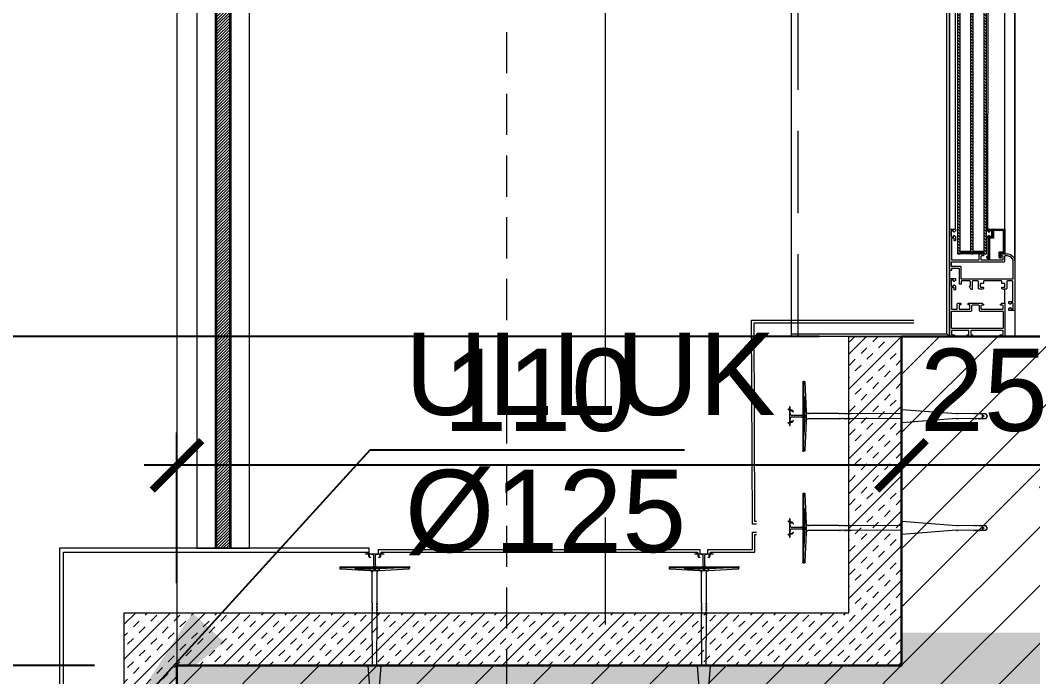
# Model space of a CAD drawing. Header units: feet. Extents: x 92587 to 97987, y -55119 to -48334.
# Drawn here: x 93355.3 to 93509, y -50964.1 to -50864.3 of the extents above; entities that cross this region are included whole.
import ezdxf

# ---------------------------------------------------------------- set-up
doc = ezdxf.new("R2010")
doc.units = ezdxf.units.FT
doc.header["$LTSCALE"] = 50
doc.header["$MEASUREMENT"] = 0
for name, pattern in [('AUSGEZOGEN', [0]), ('AXES', [2, 1.25, -0.25, 0.25, -0.25]), ('CACHE', [0.375, 0.25, -0.125]), ('CORNER', [20, 0, -20])]:
    doc.linetypes.add(name, pattern=pattern)
doc.layers.get('0').update_dxf_attribs({"color": 8})
for name, color, linetype in [('AXES', 10, 'AXES'), ('BORD', 5, 'Continuous'), ('COTE 50ème', 1, 'Continuous'), ('TALUS', 2, 'Continuous'), ('TEXTE', 7, 'Continuous')]:
    doc.layers.add(name, color=color, linetype=linetype)
for name, color, linetype, lineweight in [('BETON CACHE', 4, 'CACHE', 5), ('CONSOLE ISOL.', 214, 'Continuous', 15), ('ISOLATION', 252, 'Continuous', 0), ('MACONNERIE COUPE', 7, 'Continuous', 30), ('MACONNERIE HACHURE', 253, 'Continuous', 13), ('WD_Corner', 154, 'Continuous', 5), ('WD_Dowel', 154, 'Continuous', 5), ('WD_Text_Legende', 154, 'AUSGEZOGEN', 5), ('WINDOWS', 21, 'Continuous', 5)]:
    doc.layers.add(name, color=color, linetype=linetype, lineweight=lineweight)
doc.layers.add('HYPALON', color=7, linetype='Continuous', true_color=0xffaa00)
doc.layers.add('WD_Assist1', color=6, linetype='CORNER', lineweight=0, plot=False)
doc.styles.add('RS_TEXT_1.50', font='arial.ttf', dxfattribs={"height": 12.5})
doc.styles.add('RS_TXT_50', font='arial.ttf', dxfattribs={"height": 12.5})
doc.dimstyles.new('ISO-25', dxfattribs={"dimtxt": 2.5, "dimasz": 2.5, "dimexe": 1.25, "dimexo": 0.625, "dimtad": 1, "dimtxsty": 'Standard', "dimcen": 2.5, "dimadec": 0, "dimazin": 0, "dimtfac": 1, "dimtmove": 0, "dimatfit": 3, "dimfxl": 1, "dimarcsym": 0})
doc.dimstyles.new('RS_50CM_LINEAIRE', dxfattribs={"dimscale": 5, "dimtxt": 12.5, "dimasz": 1.5, "dimexe": 1, "dimexo": 2.5, "dimgap": 1, "dimtad": 1, "dimdec": 1, "dimrnd": 0.5, "dimdsep": 46, "dimtxsty": 'RS_TXT_50', "dimblk1": 'ARCHTICK', "dimblk2": 'ARCHTICK', "dimsah": 1, "dimcen": 2.5, "dimdle": 1, "dimclrt": 4, "dimadec": 0, "dimazin": 2, "dimtfac": 1, "dimtdec": 1, "dimtix": 1, "dimtmove": 2, "dimatfit": 3, "dimfxl": 1, "dimtolj": 1, "dimtzin": 0, "dimarcsym": 0})

# ---------------------------------------------------------------- blocks, each defined once
blk = doc.blocks.new('A$C1cd8c289')
at = {"layer": 'AXES', "lineweight": 5, "ltscale": 1.3}
blk.add_line((-1265, 1580), (-1265, -1500), dxfattribs=at)
blk = doc.blocks.new('DRITARE POS 3')
at = {"layer": 'WINDOWS'}
h = blk.add_hatch(dxfattribs=at)
h.set_pattern_fill('ANSI31', color=140, scale=2.5, angle=450)
h.set_pattern_definition([(135, (-46708.9128, -43842.58123), (-0.2209708691, -0.2209708691), [])])
h.paths.add_polyline_path([(-8.71, -90.15), (-8.71, -147.54), (-8.31, -147.54), (-8.31, -90.15)])
h.paths.add_polyline_path([(-6.71, -90.15), (-6.71, -147.54), (-6.31, -147.54), (-6.31, -90.15)])
h.paths.add_polyline_path([(-4.71, -90.15), (-4.71, -147.53), (-4.31, -147.53), (-4.31, -90.15)])
at = {"layer": 'WINDOWS', "transparency": 33554559}
h = blk.add_hatch(dxfattribs=at)
h.set_pattern_fill('ANSI31', color=140, angle=450)
h.set_pattern_definition([(135, (-46708.90849, -43859.58123), (-0.08838834765, -0.08838834765), [])])
h.paths.add_polyline_path([(-6.71, -147.54), (-8.31, -147.54), (-8.31, -147.14), (-6.71, -147.14)])
h.paths.add_polyline_path([(-4.71, -147.54), (-6.31, -147.54), (-6.31, -147.14), (-4.71, -147.14)])
h.paths.add_polyline_path([(-6.71, -90.55), (-8.31, -90.55), (-8.31, -90.15), (-6.71, -90.15)])
h.paths.add_polyline_path([(-4.71, -90.55), (-6.31, -90.55), (-6.31, -90.15), (-4.71, -90.15)])
h = blk.add_hatch(dxfattribs=at)
h.set_pattern_fill('ANSI31', color=256, angle=450)
h.set_pattern_definition([(135, (-46708.71279, -43842.58135), (-0.08838834765, -0.08838834765), [])])
h.paths.add_polyline_path([(-1.72, -147.16, -0.414214), (-1.81, -147.25), (-2.28, -147.25, 0.414214), (-2.37, -147.34), (-2.37, -148.08, 1.835735), (-2.15, -147.94), (-2.15, -147.47), (-1.74, -147.47), (-1.5, -147.53), (-1.5, -143.85, 0.414214), (-1.55, -143.8), (-4.06, -143.8, 0.414214), (-4.12, -143.85), (-4.12, -144.06, 0.250765), (-4.09, -144.1), (-3.92, -144.24, 0.599022), (-3.84, -144.19), (-3.84, -144.06), (-3.46, -144.06), (-3.46, -144.92), (-3.84, -144.92), (-3.84, -144.79, 0.649779), (-3.93, -144.74), (-4.1, -144.88, 0.212283), (-4.12, -144.92), (-4.12, -145.12, 0.414214), (-4.06, -145.18), (-4.02, -145.18), (-4.02, -147.92), (-4.15, -147.92, 0.603122), (-4.23, -148.07), (-3.99, -148.42, 0.737396), (-3.82, -148.37), (-3.82, -145.18), (-3.31, -145.18, 0.414214), (-3.22, -145.08), (-3.22, -144.02), (-1.81, -144.02, -0.414214), (-1.72, -144.11)])
at = {"layer": 'WINDOWS', "color": 165, "linetype": 'CACHE'}
blk.add_line((-32.9, -160.11), (-32.9, 0), dxfattribs=at)
at = {"layer": 'WINDOWS'}
for p, q in [((-0.01, -148.63), (0, -88.98)), ((-9.89, -143.83), (-9.89, -93.83)), ((-9, -143.85), (-9, -93.83)), ((-4.11, -93.84), (-4.12, -143.85)), ((-1.5, -143.85), (-1.49, -93.84)), ((-9.9, -151.38), (-9.9, -150)), ((-1.5, -155.12), (-1.5, -152.86))]:
    blk.add_line(p, q, dxfattribs=at)
at = {"layer": 'WINDOWS', "color": 165}
for points in [[(-9.9, 0), (-9.9, -160.11), (-33.9, -160.11), (-33.9, 0)], [(-10.3, -159.71), (-10.3, -0.4), (-9.9, 0), (-9.9, -160.11)], [(0, 0), (0, -160.11), (10, -160.11), (10, 0)], [(-9.9, -160.11), (-33.9, -160.11), (-33.9, -159.71), (-10.3, -159.71)]]:
    blk.add_lwpolyline(points, close=True, dxfattribs=at)
at = {"layer": 'WINDOWS'}
for points in [[(-9.9, -160.11), (-9.9, 0), (0, 0), (0, -160.11)], [(-1.78, -158.84), (-1.83, -158.9), (-9.56, -158.9), (-9.62, -158.84), (-9.62, -156.3), (-9.56, -156.25), (-6.63, -156.25), (-6.54, -156.15), (-6.54, -155.41), (-6.44, -155.31), (-5.51, -155.31), (-5.42, -155.41), (-5.42, -156.15), (-5.32, -156.25), (-1.83, -156.25), (-1.78, -156.3)]]:
    blk.add_lwpolyline(points, close=True, dxfattribs=at)
at = {"layer": 'WINDOWS', "color": 140}
for points in [[(-8.71, -90.15), (-8.71, -147.54), (-8.31, -147.54), (-8.31, -90.15)], [(-6.71, -90.15), (-6.71, -147.54), (-6.31, -147.54), (-6.31, -90.15)], [(-4.71, -90.15), (-4.71, -147.53), (-4.31, -147.53), (-4.31, -90.15)], [(-6.71, -147.54), (-8.31, -147.54), (-8.31, -147.14), (-6.71, -147.14)], [(-4.71, -147.54), (-6.31, -147.54), (-6.31, -147.14), (-4.71, -147.14)]]:
    blk.add_lwpolyline(points, close=True, dxfattribs=at)
at = {"layer": 'WINDOWS'}
for points in [[(0, -156.1, -0.414214), (-0.06, -156.15), (-0.84, -156.15, -0.414214), (-0.9, -156.1), (-0.9, -155.89, -0.250765), (-0.88, -155.85), (-0.71, -155.72, -0.599022), (-0.62, -155.76), (-0.62, -155.86, 0.414214), (-0.56, -155.91), (-0.3, -155.91, 0.414214), (-0.25, -155.86), (-0.25, -155.07, 0.414214), (-0.3, -155.02), (-0.56, -155.02, 0.414214), (-0.62, -155.07), (-0.62, -155.16, -0.599022), (-0.71, -155.21), (-0.88, -155.08, -0.250765), (-0.9, -155.03), (-0.9, -154.83, -0.414214), (-0.84, -154.77), (-0.34, -154.77, 0.414214), (-0.28, -154.72), (-0.28, -151.77, 0.414214), (-0.38, -151.67), (-1.12, -151.67, 0.414214), (-1.22, -151.77), (-1.22, -152.79, -0.414214), (-1.31, -152.89), (-1.87, -152.89, -0.414214), (-1.96, -152.79), (-1.96, -152.66, -0.414214), (-1.91, -152.61), (-1.55, -152.61, 0.414214), (-1.5, -152.55), (-1.5, -152.1, 0.414214), (-1.55, -152.05), (-1.91, -152.05, -0.414214), (-1.96, -151.99), (-1.96, -151.73, 0.414214), (-2.02, -151.67), (-4.71, -151.67, 0.414214), (-4.76, -151.73), (-4.76, -151.99, -0.414214), (-4.82, -152.05), (-5.17, -152.05, 0.414214), (-5.23, -152.1), (-5.23, -152.55, 0.414214), (-5.17, -152.61), (-4.82, -152.61, -0.414214), (-4.76, -152.66), (-4.76, -152.79, -0.414214), (-4.86, -152.89), (-5.42, -152.89, -0.414214), (-5.51, -152.79), (-5.51, -151.77, 0.414214), (-5.6, -151.67), (-6.39, -151.67, 0.414214), (-6.48, -151.77), (-6.48, -152.89, -0.809546), (-6.66, -152.93), (-6.85, -152.5, -0.543142), (-6.8, -152.42, 0.414214), (-6.74, -152.36), (-6.74, -151.77, 0.414214), (-6.84, -151.67), (-8.07, -151.67, 0.414214), (-8.12, -151.73), (-8.12, -152.08, -0.414214), (-8.18, -152.14), (-8.35, -152.14, -0.414214), (-8.4, -152.08), (-8.4, -149.86, 0.414214), (-8.5, -149.77), (-9.56, -149.77, 0.414214), (-9.62, -149.83), (-9.62, -150.03, -0.414214), (-9.67, -150.09), (-9.84, -150.09, -0.414214), (-9.9, -150.03), (-9.9, -143.85, -0.414214), (-9.84, -143.8), (-9.06, -143.8, -0.414214), (-9, -143.85), (-9, -144.06, -0.250765), (-9.03, -144.1), (-9.19, -144.24, -0.599022), (-9.28, -144.19), (-9.28, -144.1, 0.414214), (-9.34, -144.04), (-9.6, -144.04, 0.414214), (-9.65, -144.1), (-9.65, -144.88, 0.414214), (-9.6, -144.94), (-9.34, -144.94, 0.414214), (-9.28, -144.88), (-9.28, -144.79, -0.599022), (-9.19, -144.74), (-9.03, -144.87, -0.250765), (-9, -144.92), (-9, -145.5, -0.414214), (-9.06, -145.55), (-9.15, -145.55, -0.414214), (-9.21, -145.5), (-9.21, -145.23, 0.414214), (-9.26, -145.18), (-9.56, -145.18, 0.414214), (-9.62, -145.23), (-9.62, -148.41, 0.414214), (-9.56, -148.46), (-5.47, -148.46, 0.414214), (-5.42, -148.41), (-5.42, -147.59, -0.414214), (-5.36, -147.53), (-4.97, -147.53, -0.198912), (-4.93, -147.55), (-4.78, -147.7, -0.198912), (-4.76, -147.74), (-4.76, -147.81, -0.414214), (-4.82, -147.87), (-5.04, -147.87, 0.414214), (-5.14, -147.96), (-5.14, -148.37, 0.414214), (-5.04, -148.46), (-1.87, -148.46, 0.414214), (-1.78, -148.37), (-1.78, -147.96, 0.414214), (-1.87, -147.87), (-2.09, -147.87, -0.414214), (-2.15, -147.81), (-2.15, -147.74, -0.198912), (-2.13, -147.7), (-1.98, -147.55, -0.198912), (-1.94, -147.53), (-1.22, -147.53, -0.414214), (0, -148.74)], [(-1.74, -147.47), (-2.09, -147.47, 0.414214), (-2.15, -147.53), (-2.15, -147.9, 0.247394), (-2.13, -147.95, -1.657435), (-2.37, -148.08), (-2.37, -147.34, -0.414214), (-2.28, -147.25), (-1.81, -147.25, 0.414214), (-1.72, -147.16), (-1.72, -144.11, 0.414214), (-1.81, -144.02), (-3.16, -144.02, 0.414214), (-3.22, -144.08), (-3.22, -145.08, -0.414214), (-3.31, -145.18), (-3.76, -145.18, 0.414214), (-3.82, -145.23), (-3.82, -148.37, -0.737396), (-3.99, -148.42), (-4.23, -148.07, -0.603122), (-4.15, -147.92), (-4.08, -147.92, 0.414214), (-4.02, -147.87), (-4.02, -145.18), (-4.06, -145.18, -0.414214), (-4.12, -145.12), (-4.12, -144.92, -0.250765), (-4.09, -144.87), (-3.92, -144.74, -0.599022), (-3.84, -144.79), (-3.84, -144.86, 0.414214), (-3.78, -144.92), (-3.52, -144.92, 0.414214), (-3.46, -144.86), (-3.46, -144.11, 0.414214), (-3.52, -144.06), (-3.78, -144.06, 0.414214), (-3.84, -144.11), (-3.84, -144.19, -0.599022), (-3.92, -144.24), (-4.09, -144.1, -0.250765), (-4.12, -144.06), (-4.12, -143.85, -0.414214), (-4.06, -143.8), (-1.55, -143.8, -0.414214), (-1.5, -143.85), (-1.5, -147.47), (-1.5, -147.53), (-1.74, -147.53)], [(-1.5, -147.9, -0.414214), (-1.4, -147.81), (-1.18, -147.81), (-1.18, -147.81, -0.414214), (-0.28, -148.74), (-0.28, -151.34, -0.414214), (-0.34, -151.39), (-8.07, -151.39, -0.414214), (-8.12, -151.34), (-8.12, -149.58, 0.414214), (-8.22, -149.49), (-9.52, -149.49, -0.414214), (-9.62, -149.4), (-9.62, -148.84, -0.414214), (-9.52, -148.74), (-1.59, -148.74, 0.414214), (-1.5, -148.65)], [(-7.08, -155.11), (-7.02, -155.05, -0.198912), (-6.98, -155.03), (-4.97, -155.03, -0.198912), (-4.93, -155.05), (-4.78, -155.2, -0.198912), (-4.76, -155.24), (-4.76, -155.31, -0.414214), (-4.82, -155.37), (-5.01, -155.37, 0.340481), (-5.14, -155.46), (-5.14, -155.87, 0.414214), (-5.04, -155.97), (-1.87, -155.97, 0.414214), (-1.78, -155.87), (-1.78, -155.46, 0.414214), (-1.87, -155.37), (-2.09, -155.37, -0.414214), (-2.15, -155.31), (-2.15, -155.24, -0.198912), (-2.13, -155.2), (-1.98, -155.05, -0.198912), (-1.94, -155.03), (-1.55, -155.03, -0.414214), (-1.5, -155.09), (-1.5, -160.06, -0.414214), (-1.55, -160.11), (-2.13, -160.11, -0.322823), (-2.19, -160.07), (-2.24, -159.91, -0.511918), (-2.19, -159.83), (-1.87, -159.83, 0.414214), (-1.78, -159.74), (-1.78, -159.27, 0.414214), (-1.87, -159.18), (-6.57, -159.18, 0.414214), (-6.67, -159.27), (-6.67, -159.74, 0.414214), (-6.57, -159.83), (-6.44, -159.83, -0.511918), (-6.39, -159.91), (-6.45, -160.07, -0.322823), (-6.5, -160.11), (-7.12, -160.11, -0.322823), (-7.17, -160.07), (-7.23, -159.91, -0.511918), (-7.17, -159.83), (-7.04, -159.83, 0.414214), (-6.95, -159.74), (-6.95, -159.27, 0.414214), (-7.04, -159.18), (-9.52, -159.18, 0.414214), (-9.62, -159.27), (-9.62, -159.74, 0.414214), (-9.52, -159.83), (-9.21, -159.83, -0.511918), (-9.15, -159.91), (-9.21, -160.07, -0.322823), (-9.26, -160.11), (-9.84, -160.11, -0.414214), (-9.9, -160.06), (-9.9, -151.36, -0.414214), (-9.84, -151.3), (-9.06, -151.3, -0.414214), (-9, -151.36), (-9, -151.6, -0.250765), (-9.03, -151.65), (-9.19, -151.76, -0.599022), (-9.28, -151.71), (-9.28, -151.6, 0.414214), (-9.34, -151.54), (-9.6, -151.54, 0.414214), (-9.65, -151.6), (-9.65, -152.38, 0.414214), (-9.6, -152.44), (-9.34, -152.44, 0.414214), (-9.28, -152.38), (-9.28, -152.31, -0.599022), (-9.19, -152.26), (-9.03, -152.37, -0.250765), (-9, -152.42), (-9, -152.95, -1), (-9.21, -152.95), (-9.21, -152.74, 0.414214), (-9.26, -152.68), (-9.56, -152.68, 0.414214), (-9.62, -152.74), (-9.62, -155.91, 0.414214), (-9.56, -155.97), (-8.83, -155.97, 0.414214), (-8.74, -155.87), (-8.74, -155.22, -0.414214), (-8.55, -155.03), (-8.3, -155.03, -0.198912), (-8.26, -155.05), (-8.2, -155.11, -0.198912), (-8.18, -155.15), (-8.18, -155.26, -0.414214), (-8.24, -155.31), (-8.4, -155.31, 0.414214), (-8.46, -155.37), (-8.46, -155.87, 0.414214), (-8.37, -155.97), (-6.91, -155.97, 0.414214), (-6.82, -155.87), (-6.82, -155.37, 0.414214), (-6.87, -155.31), (-7.04, -155.31, -0.414214), (-7.1, -155.26), (-7.1, -155.15, -0.198912)]]:
    blk.add_lwpolyline(points, format="xyb", close=True, dxfattribs=at)
blk = doc.blocks.new('ankeri')
at = {"layer": 'WD_Assist1'}
for p, q in [((-2.32, 5.2), (-2.54, 0.59)), ((-2.22, 5.3), (-2.32, 5.2)), ((-2, 5.3), (-2.22, 5.3)), ((-2, -5.3), (-2, 5.3)), ((-29.75, 0.39), (-30, 0)), ((-30, 0), (-29.75, -0.39)), ((-2.76, 0.39), (-29.75, 0.39)), ((-2.54, 0.59), (-2.76, 0.39)), ((-29.75, -0.39), (-2.76, -0.39)), ((-2.76, -0.39), (-2.54, -0.59)), ((-2.54, -0.59), (-2.32, -5.2)), ((-2.32, -5.2), (-2.22, -5.3)), ((-2.22, -5.3), (-2, -5.3))]:
    blk.add_line(p, q, dxfattribs=at)
at = {"layer": 'WD_Corner', "lineweight": 5}
blk.add_lwpolyline([(-2, 0.1), (-1.85, 0.1, -1), (-1.75, 0.1), (-0.25, 0.1, 0.185242), (-0.1, 0.55), (-0.1, 0.72), (-0.15, 0.73), (-0.15, 0.74), (-0.1, 0.75), (-0.1, 0.85), (-0.3, 0.85), (-0.3, 0.8), (-0.32, 0.8), (-0.33, 0.85), (-0.38, 0.85), (-0.5, 0.73), (-0.47, 0.68), (-0.48, 0.68), (-0.53, 0.7), (-0.54, 0.69), (-0.51, 0.65), (-0.54, 0.62), (-0.61, 0.69), (-0.4, 0.9), (-0.1, 0.9), (-0.1, 1.4), (0, 1.4), (0.05, 1.2), (0, 1.2), (0.05, 1.1), (0, 1.1), (0.25, 1), (0, 1), (0, -1), (0.25, -1), (0, -1.1), (0.05, -1.1), (0, -1.2), (0.05, -1.2), (0, -1.4), (-0.1, -1.4), (-0.1, -0.9), (-0.4, -0.9), (-0.61, -0.69), (-0.54, -0.62), (-0.51, -0.65), (-0.54, -0.69), (-0.53, -0.7), (-0.48, -0.68), (-0.47, -0.68), (-0.5, -0.73), (-0.38, -0.85), (-0.33, -0.85), (-0.32, -0.8), (-0.3, -0.8), (-0.3, -0.85), (-0.1, -0.85), (-0.1, -0.75), (-0.15, -0.74), (-0.15, -0.73), (-0.1, -0.72), (-0.1, -0.55, 0.185242), (-0.25, -0.1), (-1.75, -0.1, -1), (-1.85, -0.1), (-2, -0.1)], format="xyb", close=True, dxfattribs=at)
at = {"layer": 'WD_Dowel'}
for p, q in [((-2.32, 5.2), (-2.54, 0.74)), ((-2, 5.3), (-2.22, 5.3)), ((-2.11, 5.3), (-2.11, -5.3)), ((-2, 5.3), (-2, -5.3)), ((-2.11, 2.94), (-2.32, 2.94)), ((-2.32, 2.94), (-2.32, 0.74)), ((-29.75, 0.39), (-30, 0)), ((-30, 0), (-29.75, -0.39)), ((-28.88, 0.39), (-29.75, 0.39)), ((-29.47, 0.05), (-29.25, 0.09)), ((-29.47, 0.05), (-29.47, -0.05)), ((-29.25, 0.29), (-29.04, 0.37)), ((-29.25, 0.29), (-29.25, -0.29)), ((-28.88, 0.39), (-29.04, 0.34)), ((-29.04, 0.34), (-29.04, 0.37)), ((-28.82, 0.39), (-28.88, 0.39)), ((-28.82, 0.39), (-28.82, 0.34)), ((-28.82, 0.34), (-28.66, 0.39)), ((-28.61, 0.39), (-28.66, 0.39)), ((-28.61, 0.39), (-28.66, 0.39)), ((-28.61, 0.39), (-28.61, 0.34)), ((-28.61, 0.34), (-28.44, 0.39)), ((-28.39, 0.39), (-28.44, 0.39)), ((-28.39, 0.39), (-28.39, 0.34)), ((-28.39, 0.34), (-28.23, 0.39)), ((-28.17, 0.39), (-28.23, 0.39)), ((-28.17, 0.39), (-28.17, 0.34)), ((-28.17, 0.34), (-28.01, 0.39)), ((-27.96, 0.39), (-28.01, 0.39)), ((-27.96, 0.39), (-27.96, 0.34)), ((-27.96, 0.34), (-25.61, 0.39)), ((-25.56, 0.39), (-25.61, 0.39)), ((-25.56, 0.39), (-25.56, 0.34)), ((-25.56, 0.34), (-25.4, 0.39)), ((-25.34, 0.39), (-25.4, 0.39)), ((-25.34, 0.34), (-17.05, 0.99)), ((-25.34, 0.39), (-25.34, 0.34)), ((-17, 0.99), (-17.05, 0.99)), ((-17, 0.99), (-17, 0.34)), ((-17, 0.34), (-9.36, 0.39)), ((-9.3, 0.39), (-9.36, 0.39)), ((-9.3, 0.39), (-9.3, 0.34)), ((-9.3, 0.34), (-9.14, 0.39)), ((-9.09, 0.39), (-9.14, 0.39)), ((-9.09, 0.39), (-9.09, 0.34)), ((-9.09, 0.34), (-8.93, 0.39)), ((-8.87, 0.39), (-8.93, 0.39)), ((-8.87, 0.39), (-8.87, 0.34)), ((-8.87, 0.34), (-8.71, 0.39)), ((-8.66, 0.39), (-8.71, 0.39)), ((-8.66, 0.39), (-8.66, 0.34)), ((-8.66, 0.34), (-8.5, 0.39)), ((-8.44, 0.39), (-8.5, 0.39)), ((-8.44, 0.39), (-8.44, 0.34)), ((-8.44, 0.34), (-8.28, 0.39)), ((-8.23, 0.39), (-8.28, 0.39)), ((-8.23, 0.39), (-8.23, 0.34)), ((-8.23, 0.34), (-8.06, 0.39)), ((-8.01, 0.39), (-8.06, 0.39)), ((-8.01, 0.39), (-8.01, 0.34)), ((-8.01, 0.34), (-7.85, 0.39)), ((-7.79, 0.39), (-7.85, 0.39)), ((-7.79, 0.39), (-7.79, 0.34)), ((-7.79, 0.34), (-7.63, 0.39)), ((-7.58, 0.39), (-7.63, 0.39)), ((-7.58, 0.39), (-7.58, 0.34)), ((-7.58, 0.34), (-7.42, 0.39)), ((-7.42, 0.39), (-2.76, 0.39)), ((-2.54, 0.74), (-2.54, -0.74)), ((-2.54, 0.74), (-2.11, 0.74)), ((-2.11, 0.1), (-2.54, 0.1)), ((-2.32, 0.1), (-2.32, 0.74)), ((-29.75, -0.39), (-28.88, -0.39)), ((-29.25, -0.1), (-29.47, -0.05)), ((-29.25, -0.29), (-29.04, -0.37)), ((-29.04, -0.37), (-29.04, -0.34)), ((-29.04, -0.34), (-28.88, -0.39)), ((-28.82, -0.39), (-28.88, -0.39)), ((-28.82, -0.39), (-28.82, -0.34)), ((-28.82, -0.34), (-28.66, -0.39)), ((-28.61, -0.39), (-28.66, -0.39)), ((-28.61, -0.39), (-28.61, -0.34)), ((-28.61, -0.34), (-28.44, -0.39)), ((-28.39, -0.39), (-28.44, -0.39)), ((-28.39, -0.39), (-28.39, -0.34)), ((-28.39, -0.34), (-28.23, -0.39)), ((-28.17, -0.39), (-28.23, -0.39)), ((-28.17, -0.39), (-28.17, -0.34)), ((-28.17, -0.34), (-28.01, -0.39)), ((-27.96, -0.39), (-28.01, -0.39)), ((-27.96, -0.39), (-27.96, -0.34)), ((-27.96, -0.34), (-25.61, -0.39)), ((-25.56, -0.39), (-25.61, -0.39)), ((-25.56, -0.39), (-25.56, -0.34)), ((-25.56, -0.34), (-25.4, -0.39)), ((-25.34, -0.39), (-25.4, -0.39)), ((-25.34, -0.39), (-25.34, -0.34)), ((-25.34, -0.34), (-17.05, -0.99)), ((-17, -0.99), (-17.05, -0.99)), ((-17, -0.99), (-17, -0.34)), ((-17, -0.34), (-9.36, -0.39)), ((-9.3, -0.39), (-9.36, -0.39)), ((-9.3, -0.39), (-9.3, -0.34)), ((-9.3, -0.34), (-9.14, -0.39)), ((-9.09, -0.39), (-9.14, -0.39)), ((-9.09, -0.39), (-9.09, -0.34)), ((-9.09, -0.34), (-8.93, -0.39)), ((-8.87, -0.39), (-8.93, -0.39)), ((-8.87, -0.39), (-8.87, -0.34)), ((-8.87, -0.34), (-8.71, -0.39)), ((-8.66, -0.39), (-8.71, -0.39)), ((-8.66, -0.39), (-8.66, -0.34)), ((-8.66, -0.34), (-8.5, -0.39)), ((-8.44, -0.39), (-8.5, -0.39)), ((-8.44, -0.39), (-8.44, -0.34)), ((-8.44, -0.34), (-8.28, -0.39)), ((-8.23, -0.39), (-8.28, -0.39)), ((-8.23, -0.39), (-8.23, -0.34)), ((-8.23, -0.34), (-8.06, -0.39)), ((-8.01, -0.39), (-8.06, -0.39)), ((-8.01, -0.39), (-8.01, -0.34)), ((-8.01, -0.34), (-7.85, -0.39)), ((-7.79, -0.39), (-7.85, -0.39)), ((-7.79, -0.39), (-7.79, -0.34)), ((-7.79, -0.34), (-7.63, -0.39)), ((-7.58, -0.39), (-7.63, -0.39)), ((-7.58, -0.39), (-7.58, -0.34)), ((-7.58, -0.34), (-7.42, -0.39)), ((-7.42, -0.39), (-2.76, -0.39)), ((-2.11, -0.1), (-2.54, -0.1)), ((-2.54, -0.74), (-2.11, -0.74)), ((-2.54, -0.74), (-2.32, -5.2)), ((-2.32, -0.74), (-2.32, -0.1)), ((-2.22, -2.94), (-2.32, -0.74)), ((-2.11, -2.94), (-2.22, -2.94)), ((-2, -5.3), (-2.22, -5.3))]:
    blk.add_line(p, q, dxfattribs=at)
for centre, major_axis, start_param, end_param in [((-2.22, 5.2), (0.108, 0), 1.570796, 3.141593), ((-2.76, 0.59), (0.216, 0), -1.570795, 0), ((-2.76, -0.59), (-0.216, 0), 3.141593, 4.712389), ((-2.22, -5.2), (0.108, 0), 3.141593, 4.712389)]:
    blk.add_ellipse(centre, major_axis=major_axis, ratio=0.909091, start_param=start_param, end_param=end_param, dxfattribs=at)
blk = doc.blocks.new('_ArchTick')
at = {"color": 0, "linetype": 'ByBlock', "const_width": 0.15}
blk.add_lwpolyline([(-0.5, -0.5), (0.5, 0.5)], dxfattribs=at)
blk = doc.blocks.new('*D730')
at = {"layer": 'COTE 50ème', "color": 0, "lineweight": -2, "ltscale": 0.5, "transparency": 16777216}
for p, q in [((93209.11, -50747.25), (93209.11, -50917.36)), ((93476.61, -50752.25), (93204.11, -50752.25)), ((93476.61, -50912.36), (93204.11, -50912.36))]:
    blk.add_line(p, q, dxfattribs=at)
at = {"layer": 'Defpoints', "color": 0, "ltscale": 0.5, "transparency": 16777216}
for p in [(93489.11, -50752.25), (93209.11, -50912.36), (93489.11, -50912.36)]:
    blk.add_point(p, dxfattribs=at)
at = {"layer": 'COTE 50ème', "color": 0, "lineweight": -2, "ltscale": 0.5, "transparency": 16777216, "xscale": 7.5, "yscale": 7.5, "zscale": 7.5}
for p, rotation in [((93209.11, -50752.25), 90), ((93209.11, -50912.36), 270)]:
    blk.add_blockref('_ArchTick', p, dxfattribs=dict(at, rotation=rotation))
at = {"layer": 'COTE 50ème', "color": 4, "lineweight": 5, "ltscale": 0.5, "transparency": 16777216, "char_height": 12.5, "attachment_point": 5, "rotation": 90, "style": 'RS_TXT_50'}
for s, insert in [('\\A1;160', (93197.73, -50832.31)), ('\\A1;240', (93220.49, -50832.31))]:
    blk.add_mtext(s, dxfattribs=dict(at, insert=insert))
blk = doc.blocks.new('*D731')
at = {"layer": 'COTE 50ème', "color": 0, "lineweight": -2, "ltscale": 0.5, "transparency": 16777216}
for p, q in [((93209.11, -50907.36), (93209.11, -50967.36)), ((93476.61, -50912.36), (93204.11, -50912.36)), ((93366.61, -50962.36), (93204.11, -50962.36))]:
    blk.add_line(p, q, dxfattribs=at)
at = {"layer": 'Defpoints', "color": 0, "ltscale": 0.5, "transparency": 16777216}
for p in [(93489.11, -50912.36), (93209.11, -50962.36), (93379.11, -50962.36)]:
    blk.add_point(p, dxfattribs=at)
at = {"layer": 'COTE 50ème', "color": 0, "lineweight": -2, "ltscale": 0.5, "transparency": 16777216, "xscale": 7.5, "yscale": 7.5, "zscale": 7.5}
for p, rotation in [((93209.11, -50912.36), 90), ((93209.11, -50962.36), 270)]:
    blk.add_blockref('_ArchTick', p, dxfattribs=dict(at, rotation=rotation))
at = {"layer": 'COTE 50ème', "color": 4, "lineweight": 5, "ltscale": 0.5, "transparency": 16777216, "insert": (93197.73, -50937.36), "char_height": 12.5, "attachment_point": 5, "rotation": 90, "style": 'RS_TXT_50'}
blk.add_mtext('\\A1;50', dxfattribs=at)
blk = doc.blocks.new('*D732')
at = {"layer": 'COTE 50ème', "color": 0, "lineweight": -2, "ltscale": 0.5, "transparency": 16777216}
for p, q in [((93209.11, -50962.36), (93209.11, -50954.86)), ((93366.61, -50962.36), (93204.11, -50962.36)), ((93209.11, -50962.36), (93209.11, -50982.36)), ((93366.61, -50982.36), (93204.11, -50982.36)), ((93209.11, -50982.36), (93209.11, -50989.86))]:
    blk.add_line(p, q, dxfattribs=at)
at = {"layer": 'Defpoints', "color": 0, "ltscale": 0.5, "transparency": 16777216}
for p in [(93379.11, -50962.36), (93209.11, -50982.36), (93379.11, -50982.36)]:
    blk.add_point(p, dxfattribs=at)
at = {"layer": 'COTE 50ème', "color": 0, "lineweight": -2, "ltscale": 0.5, "transparency": 16777216, "xscale": 7.5, "yscale": 7.5, "zscale": 7.5}
for p, rotation in [((93209.11, -50962.36), 270), ((93209.11, -50982.36), 90)]:
    blk.add_blockref('_ArchTick', p, dxfattribs=dict(at, rotation=rotation))
at = {"layer": 'COTE 50ème', "color": 4, "lineweight": 5, "ltscale": 0.5, "transparency": 16777216, "insert": (93197.73, -50972.36), "char_height": 12.5, "attachment_point": 5, "rotation": 90, "style": 'RS_TXT_50'}
blk.add_mtext('\\A1;20', dxfattribs=at)
blk = doc.blocks.new('*D746')
at = {"layer": 'COTE 50ème', "color": 0, "lineweight": -2, "ltscale": 0.5, "transparency": 16777216}
for p, q in [((93129.11, -49967.36), (93129.11, -51977.36)), ((93366.61, -49972.36), (93124.11, -49972.36)), ((93266.61, -51972.36), (93124.11, -51972.36))]:
    blk.add_line(p, q, dxfattribs=at)
at = {"layer": 'Defpoints', "color": 0, "ltscale": 0.5, "transparency": 16777216}
for p in [(93379.11, -49972.36), (93129.11, -51972.36), (93279.11, -51972.36)]:
    blk.add_point(p, dxfattribs=at)
at = {"layer": 'COTE 50ème', "color": 0, "lineweight": -2, "ltscale": 0.5, "transparency": 16777216, "xscale": 7.5, "yscale": 7.5, "zscale": 7.5}
for p, rotation in [((93129.11, -49972.36), 90), ((93129.11, -51972.36), 270)]:
    blk.add_blockref('_ArchTick', p, dxfattribs=dict(at, rotation=rotation))
at = {"layer": 'COTE 50ème', "color": 4, "lineweight": 5, "ltscale": 0.5, "transparency": 16777216, "insert": (93117.73, -50972.36), "char_height": 12.5, "attachment_point": 5, "rotation": 90, "style": 'RS_TXT_50'}
blk.add_mtext('\\A1;2000', dxfattribs=at)
blk = doc.blocks.new('*D748')
at = {"layer": 'COTE 50ème', "color": 0, "lineweight": -2, "ltscale": 0.5, "transparency": 16777216}
for p, q in [((93089.11, -52042.36), (93089.11, -49902.36)), ((93476.61, -49907.36), (93084.11, -49907.36)), ((93366.61, -52037.36), (93084.11, -52037.36))]:
    blk.add_line(p, q, dxfattribs=at)
at = {"layer": 'Defpoints', "color": 0, "ltscale": 0.5, "transparency": 16777216}
for p in [(93089.11, -49907.36), (93489.11, -49907.36), (93379.11, -52037.36)]:
    blk.add_point(p, dxfattribs=at)
at = {"layer": 'COTE 50ème', "color": 0, "lineweight": -2, "ltscale": 0.5, "transparency": 16777216, "xscale": 7.5, "yscale": 7.5, "zscale": 7.5}
for p, rotation in [((93089.11, -49907.36), 90), ((93089.11, -52037.36), 270)]:
    blk.add_blockref('_ArchTick', p, dxfattribs=dict(at, rotation=rotation))
at = {"layer": 'COTE 50ème', "color": 4, "lineweight": 5, "ltscale": 0.5, "transparency": 16777216, "insert": (93077.72, -50972.36), "char_height": 12.5, "attachment_point": 5, "rotation": 90, "style": 'RS_TXT_50'}
blk.add_mtext('\\A1;2130', dxfattribs=at)
blk = doc.blocks.new('*D669')
at = {"layer": 'COTE 50ème', "color": 0, "lineweight": -2, "ltscale": 0.5, "transparency": 16777216}
for p, q in [((93489.11, -50949.86), (93489.11, -50926.93)), ((93514.11, -50944.86), (93514.11, -50926.93)), ((93489.11, -50931.93), (93481.61, -50931.93)), ((93514.11, -50931.93), (93489.11, -50931.93)), ((93514.11, -50931.93), (93521.61, -50931.93))]:
    blk.add_line(p, q, dxfattribs=at)
at = {"layer": 'Defpoints', "color": 0, "ltscale": 0.5, "transparency": 16777216}
for p in [(93489.11, -50931.93), (93514.11, -50957.36), (93489.11, -50962.36)]:
    blk.add_point(p, dxfattribs=at)
at = {"layer": 'COTE 50ème', "color": 0, "lineweight": -2, "ltscale": 0.5, "transparency": 16777216, "xscale": 7.5, "yscale": 7.5, "zscale": 7.5}
blk.add_blockref('_ArchTick', (93489.11, -50931.93), dxfattribs=at)
at = {"layer": 'COTE 50ème', "color": 0, "lineweight": -2, "ltscale": 0.5, "transparency": 16777216, "xscale": 7.5, "yscale": 7.5, "zscale": 7.5, "rotation": 180}
blk.add_blockref('_ArchTick', (93514.11, -50931.93), dxfattribs=at)
at = {"layer": 'COTE 50ème', "color": 4, "lineweight": 5, "ltscale": 0.5, "transparency": 16777216, "insert": (93501.61, -50920.55), "char_height": 12.5, "attachment_point": 5, "style": 'RS_TXT_50'}
blk.add_mtext('\\A1;25', dxfattribs=at)
blk = doc.blocks.new('*D670')
at = {"layer": 'COTE 50ème', "color": 0, "lineweight": -2, "ltscale": 0.5, "transparency": 16777216}
for p, q in [((93379.11, -50949.86), (93379.11, -50926.93)), ((93489.11, -50949.86), (93489.11, -50926.93)), ((93494.11, -50931.93), (93374.11, -50931.93))]:
    blk.add_line(p, q, dxfattribs=at)
at = {"layer": 'Defpoints', "color": 0, "ltscale": 0.5, "transparency": 16777216}
for p in [(93379.11, -50931.93), (93379.11, -50962.36), (93489.11, -50962.36)]:
    blk.add_point(p, dxfattribs=at)
at = {"layer": 'COTE 50ème', "color": 0, "lineweight": -2, "ltscale": 0.5, "transparency": 16777216, "xscale": 7.5, "yscale": 7.5, "zscale": 7.5, "rotation": 180}
blk.add_blockref('_ArchTick', (93379.11, -50931.93), dxfattribs=at)
at = {"layer": 'COTE 50ème', "color": 0, "lineweight": -2, "ltscale": 0.5, "transparency": 16777216, "xscale": 7.5, "yscale": 7.5, "zscale": 7.5}
blk.add_blockref('_ArchTick', (93489.11, -50931.93), dxfattribs=at)
at = {"layer": 'COTE 50ème', "color": 4, "lineweight": 5, "ltscale": 0.5, "transparency": 16777216, "insert": (93434.11, -50920.55), "char_height": 12.5, "attachment_point": 5, "style": 'RS_TXT_50'}
blk.add_mtext('\\A1;110', dxfattribs=at)

msp = doc.modelspace()

# ---------------------------------------------------------------- hatches: boundary and pattern name
at = {"layer": 'ISOLATION', "transparency": 33554687}
h = msp.add_hatch(dxfattribs=at)
h.set_pattern_fill('INSUL', color=256, scale=10, angle=45)
h.set_pattern_definition([(45, (94479.1084, -53332.3623), (-2.6516504, 2.6516504), []), (45, (94478.2245, -53331.4784), (-2.6516504, 2.6516504), [1.25, -1.25]), (45, (94477.3406, -53330.5945), (-2.6516504, 2.6516504), [1.25, -1.25])])
h.paths.add_polyline_path([(93371.11, -50990.36), (93371.11, -50954.36), (93481.11, -50954.36), (93481.11, -50912.36), (93489.11, -50912.36), (93489.11, -50962.36), (93379.11, -50962.36), (93379.11, -50982.36), (93489.11, -50982.36), (93489.11, -51032.36), (93481.11, -51032.36), (93481.11, -50990.36)])
at = {"layer": 'MACONNERIE HACHURE'}
h = msp.add_hatch(dxfattribs=at)
h.set_pattern_fill('ANSI31', color=256, scale=50, style=0)
h.set_pattern_definition([(45, (0, 5835.283), (-4.41941738, 4.41941738), [])])
h.paths.add_polyline_path([(93729.11, -50527.36), (93729.11, -50358.36), (93801.11, -50358.36), (93801.11, -50337.36), (93779.11, -50337.36), (93779.11, -50332.36), (93959.11, -50332.36), (93959.11, -50344.36), (93909.11, -50344.36), (93909.11, -50517.36), (93887.11, -50517.36), (93887.11, -50505.36), (93897.11, -50505.36), (93897.11, -50344.36), (93806.11, -50344.36), (93806.11, -50363.36), (93749.11, -50363.36), (93749.11, -50505.36), (93805.11, -50505.36), (93805.11, -50517.36), (93741.11, -50517.36), (93741.11, -50527.36)])
h.paths.add_polyline_path([(94298.94, -51192.36), (94249.11, -51192.36), (94249.11, -51152.36), (94298.94, -51152.36)])
h.paths.add_polyline_path([(94459.11, -51192.36), (94419.11, -51192.36), (94419.11, -51152.36), (94459.11, -51152.36)])
h.paths.add_polyline_path([(94319.11, -51547.36), (94229.11, -51547.36), (94229.11, -51487.36), (94076.11, -51487.36), (94076.11, -51547.36), (94064.11, -51547.36), (94064.11, -51427.36), (94084.11, -51427.36), (94084.11, -51462.36), (94249.11, -51462.36), (94249.11, -51511.36), (94319.11, -51511.36), (94319.11, -51462.36), (94354.11, -51462.36), (94354.11, -51482.36), (94344.11, -51482.36), (94344.11, -51532.36), (94319.11, -51532.36), (94319.11, -51516.36), (94249.11, -51516.36), (94249.11, -51542.36), (94319.11, -51542.36)])
h.paths.add_polyline_path([(93749.11, -49932.36), (93849.11, -49932.36), (93849.11, -49907.36), (93749.11, -49907.36)])
h.paths.add_polyline_path([(93514.11, -51940.47), (93489.11, -51940.47), (93489.11, -51987.36), (93514.11, -51987.36)])
h.paths.add_polyline_path([(93514.11, -50042.36), (93489.11, -50042.36), (93489.11, -50022.36), (93514.11, -50022.36)])
h.paths.add_polyline_path([(94196.61, -51192.36), (94214.11, -51192.36), (94214.11, -51172.36), (94196.61, -51172.36)])
h.paths.add_polyline_path([(93874.11, -51305.36), (93864.11, -51305.36), (93864.11, -51317.36), (93904.11, -51317.36), (93904.11, -51305.36), (93894.11, -51305.36), (93894.11, -50987.36), (94064.11, -50987.36), (94064.11, -51305.36), (93986.1, -51305.36), (93986.1, -51317.36), (94064.11, -51317.36), (94064.11, -51327.36), (94084.11, -51327.36), (94084.11, -51192.36), (94096.61, -51192.36), (94096.61, -51172.36), (94084.11, -51172.36), (94084.11, -50957.36), (94063.11, -50957.36), (94063.11, -50627.36), (93965.1, -50627.36), (93965.1, -50639.36), (94043.11, -50639.36), (94043.11, -50957.36), (93873.11, -50957.36), (93873.11, -50639.36), (93883.11, -50639.36), (93883.11, -50627.36), (93843.11, -50627.36), (93843.11, -50639.36), (93853.11, -50639.36), (93853.11, -50957.36), (93514.11, -50957.36), (93514.11, -50912.36), (93489.11, -50912.36), (93489.11, -50962.36), (93379.11, -50962.36), (93379.11, -50982.36), (93489.11, -50982.36), (93489.11, -51032.36), (93514.11, -51032.36), (93514.11, -50987.36), (93874.11, -50987.36)])
h.paths.add_polyline_path([(93706.11, -50332.36), (93706.11, -50352.36), (93404.11, -50352.36), (93404.11, -50417.36), (93379.11, -50417.36), (93379.11, -50327.36), (93489.11, -50327.36), (93489.11, -50312.36), (93514.11, -50312.36), (93514.11, -50332.36)])
h.paths.add_polyline_path([(94149.11, -50235.36), (94174.11, -50235.36), (94174.11, -50513.36), (94226.11, -50513.36), (94226.11, -50535.36), (94214.11, -50535.36), (94214.11, -50525.36), (94089.11, -50525.36), (94089.11, -50513.36), (94149.11, -50513.36)])
h.paths.add_polyline_path([(94174.11, -50162.36), (94174.11, -50142.36), (94224.11, -50142.36), (94224.11, -50022.36), (94249.11, -50022.36), (94249.11, -50137.36), (94266.61, -50137.36), (94266.61, -50162.36)])
h.paths.add_polyline_path([(93514.11, -49972.36), (93514.11, -49932.36), (93569.11, -49932.36), (93569.11, -49907.36), (93489.11, -49907.36), (93489.11, -49972.36)])
h.paths.add_polyline_path([(94089.11, -49932.36), (94029.11, -49932.36), (94029.11, -49907.36), (94114.11, -49907.36), (94114.11, -49972.36), (94114.11, -49972.36), (94114.11, -50022.36), (94089.11, -50022.36)])
h.paths.add_polyline_path([(93514.11, -51612.36), (93514.11, -51670.47), (93489.11, -51670.47), (93489.11, -51617.36), (93379.11, -51617.36), (93379.11, -51527.36), (93404.11, -51527.36), (93404.11, -51592.36), (93737.11, -51592.36), (93737.11, -51419.36), (93749.11, -51419.36), (93749.11, -51427.36), (93805.11, -51427.36), (93805.11, -51439.36), (93749.11, -51439.36), (93749.11, -51587.36), (93897.11, -51587.36), (93897.11, -51439.36), (93887.11, -51439.36), (93887.11, -51427.36), (93909.11, -51427.36), (93909.11, -51600.36), (93958.97, -51600.36), (93958.97, -51612.36)])
h.paths.add_polyline_path([(93749.11, -51285.36), (93749.11, -51305.36), (93772.11, -51305.36), (93772.11, -51317.36), (93749.11, -51317.36), (93749.11, -51327.36), (93737.11, -51327.36), (93737.11, -51297.36), (93514.11, -51297.36), (93514.11, -51285.36)], flags=17)
h.paths.add_polyline_path([(93729.11, -50647.36), (93514.11, -50647.36), (93514.11, -50659.36), (93741.11, -50659.36), (93741.11, -50639.36), (93751.11, -50639.36), (93751.11, -50627.36), (93741.11, -50627.36), (93741.11, -50619.36), (93729.11, -50619.36)])
h.paths.add_polyline_path([(94314.11, -50647.36), (94314.11, -50635.36), (94226.11, -50635.36), (94226.11, -50627.36), (94214.11, -50627.36), (94214.11, -50647.36)])
h.paths.add_polyline_path([(93404.11, -51297.36), (93379.11, -51297.36), (93379.11, -51347.36), (93404.11, -51347.36)])
h.paths.add_polyline_path([(93404.11, -50647.36), (93379.11, -50647.36), (93379.11, -50597.36), (93404.11, -50597.36)])
h.paths.add_polyline_path([(93514.11, -51247.36), (93489.11, -51247.36), (93489.11, -51192.47), (93514.11, -51192.47)], flags=17)
h.paths.add_polyline_path([(93514.11, -50697.36), (93489.11, -50697.36), (93489.11, -50752.25), (93514.11, -50752.25)], flags=17)
h.paths.add_polyline_path([(94659.28, -51192.36), (94709.11, -51192.36), (94709.11, -51152.36), (94659.28, -51152.36)])
h.paths.add_polyline_path([(94499.11, -51192.36), (94539.11, -51192.36), (94539.11, -51152.36), (94499.11, -51152.36)])
h.paths.add_polyline_path([(94344.11, -52012.36), (94364.11, -52012.36), (94364.11, -52037.36), (94344.11, -52037.36)])
h.paths.add_polyline_path([(94029.11, -52012.36), (94029.11, -52037.36), (94209.11, -52037.36), (94209.11, -52012.36)])
h.paths.add_polyline_path([(94639.11, -51547.36), (94729.11, -51547.36), (94729.11, -51487.36), (94882.11, -51487.36), (94882.11, -51547.36), (94894.11, -51547.36), (94894.11, -51427.36), (94874.11, -51427.36), (94874.11, -51462.36), (94709.11, -51462.36), (94709.11, -51511.36), (94639.11, -51511.36), (94639.11, -51462.36), (94454.11, -51462.36), (94454.11, -51482.36), (94614.11, -51482.36), (94614.11, -51532.36), (94639.11, -51532.36), (94639.11, -51516.36), (94709.11, -51516.36), (94709.11, -51542.36), (94639.11, -51542.36)])
h.paths.add_polyline_path([(95209.11, -49932.36), (95109.11, -49932.36), (95109.11, -49907.36), (95209.11, -49907.36)])
h.paths.add_polyline_path([(95444.11, -51940.47), (95469.11, -51940.47), (95469.11, -51987.36), (95444.11, -51987.36)])
h.paths.add_polyline_path([(95444.11, -50042.36), (95469.11, -50042.36), (95469.11, -50022.36), (95444.11, -50022.36)])
h.paths.add_polyline_path([(94761.61, -51192.36), (94744.11, -51192.36), (94744.11, -51172.36), (94761.61, -51172.36)])
h.paths.add_polyline_path([(94464.11, -50162.36), (94446.61, -50162.36), (94446.61, -50137.36), (94464.11, -50137.36), (94464.11, -49972.36), (94494.11, -49972.36), (94494.11, -50137.36), (94511.72, -50137.36), (94511.72, -50162.36), (94494.11, -50162.36), (94494.11, -50635.36), (94562.11, -50635.36), (94562.11, -50647.36), (94494.11, -50647.36), (94494.11, -50822.36), (94464.11, -50822.36), (94464.11, -50647.36), (94396.11, -50647.36), (94396.11, -50635.36), (94464.11, -50635.36)])
h.paths.add_polyline_path([(95084.11, -51305.36), (95094.11, -51305.36), (95094.11, -51317.36), (95054.11, -51317.36), (95054.11, -51305.36), (95064.11, -51305.36), (95064.11, -50987.36), (94894.11, -50987.36), (94894.11, -51305.36), (94972.12, -51305.36), (94972.12, -51317.36), (94894.11, -51317.36), (94894.11, -51327.36), (94874.11, -51327.36), (94874.11, -51192.36), (94861.61, -51192.36), (94861.61, -51172.36), (94874.11, -51172.36), (94874.11, -50957.36), (94895.11, -50957.36), (94895.11, -50627.36), (94993.12, -50627.36), (94993.12, -50639.36), (94915.11, -50639.36), (94915.11, -50957.36), (95085.11, -50957.36), (95085.11, -50639.36), (95075.11, -50639.36), (95075.11, -50627.36), (95115.11, -50627.36), (95115.11, -50639.36), (95105.11, -50639.36), (95105.11, -50957.36), (95444.11, -50957.36), (95444.11, -50912.36), (95469.11, -50912.36), (95469.11, -50962.36), (95579.11, -50962.36), (95579.11, -50982.36), (95469.11, -50982.36), (95469.11, -51032.36), (95444.11, -51032.36), (95444.11, -50987.36), (95084.11, -50987.36)])
h.paths.add_polyline_path([(95229.11, -50358.36), (95157.11, -50358.36), (95157.11, -50337.36), (95179.11, -50337.36), (95179.11, -50332.36), (94999.11, -50332.36), (94999.11, -50344.36), (95049.11, -50344.36), (95049.11, -50517.36), (95071.11, -50517.36), (95071.11, -50505.36), (95061.11, -50505.36), (95061.11, -50344.36), (95152.11, -50344.36), (95152.11, -50363.36), (95209.11, -50363.36), (95209.11, -50505.36), (95153.11, -50505.36), (95153.11, -50517.36), (95217.11, -50517.36), (95217.11, -50527.36), (95229.11, -50527.36)])
h.paths.add_polyline_path([(95252.11, -50332.36), (95252.11, -50352.36), (95554.11, -50352.36), (95554.11, -50417.36), (95579.11, -50417.36), (95579.11, -50327.36), (95469.11, -50327.36), (95469.11, -50312.36), (95444.11, -50312.36), (95444.11, -50332.36)])
h.paths.add_polyline_path([(94809.11, -50235.36), (94784.11, -50235.36), (94784.11, -50513.36), (94732.11, -50513.36), (94732.11, -50535.36), (94744.11, -50535.36), (94744.11, -50525.36), (94869.11, -50525.36), (94869.11, -50513.36), (94809.11, -50513.36)])
h.paths.add_polyline_path([(94784.11, -50162.36), (94784.11, -50142.36), (94734.11, -50142.36), (94734.11, -50022.36), (94709.11, -50022.36), (94709.11, -50137.36), (94691.61, -50137.36), (94691.61, -50162.36)])
h.paths.add_polyline_path([(95444.11, -49972.36), (95444.11, -49932.36), (95389.11, -49932.36), (95389.11, -49907.36), (95469.11, -49907.36), (95469.11, -49972.36)])
h.paths.add_polyline_path([(94869.11, -49932.36), (94929.11, -49932.36), (94929.11, -49907.36), (94844.11, -49907.36), (94844.11, -49972.36), (94844.11, -49972.36), (94844.11, -50022.36), (94869.11, -50022.36)])
h.paths.add_polyline_path([(93514.11, -52012.36), (93569.11, -52012.36), (93569.11, -52037.36), (93514.11, -52037.36)])
h.paths.add_polyline_path([(93749.11, -52012.36), (93749.11, -52037.36), (93849.11, -52037.36), (93849.11, -52012.36)])
h.paths.add_polyline_path([(94464.11, -52012.36), (94614.11, -52012.36), (94614.11, -52037.36), (94464.11, -52037.36)])
h.paths.add_polyline_path([(94749.11, -52012.36), (95444.11, -52012.36), (95444.11, -52037.36), (94749.11, -52037.36)])
h.paths.add_polyline_path([(95444.11, -51612.36), (95444.11, -51670.47), (95469.11, -51670.47), (95469.11, -51617.36), (95579.11, -51617.36), (95579.11, -51527.36), (95554.11, -51527.36), (95554.11, -51592.36), (95221.11, -51592.36), (95221.11, -51419.36), (95209.11, -51419.36), (95209.11, -51427.36), (95153.11, -51427.36), (95153.11, -51439.36), (95209.11, -51439.36), (95209.11, -51587.36), (95061.11, -51587.36), (95061.11, -51439.36), (95071.11, -51439.36), (95071.11, -51427.36), (95049.11, -51427.36), (95049.11, -51600.36), (94999.24, -51600.36), (94999.24, -51612.36)])
h.paths.add_polyline_path([(95209.11, -51285.36), (95209.11, -51305.36), (95186.11, -51305.36), (95186.11, -51317.36), (95209.11, -51317.36), (95209.11, -51327.36), (95221.11, -51327.36), (95221.11, -51297.36), (95444.11, -51297.36), (95444.11, -51285.36)], flags=17)
h.paths.add_polyline_path([(95229.11, -50647.36), (95444.11, -50647.36), (95444.11, -50659.36), (95217.11, -50659.36), (95217.11, -50639.36), (95207.11, -50639.36), (95207.11, -50627.36), (95217.11, -50627.36), (95217.11, -50619.36), (95229.11, -50619.36)])
h.paths.add_polyline_path([(94644.11, -50647.36), (94644.11, -50635.36), (94732.11, -50635.36), (94732.11, -50627.36), (94744.11, -50627.36), (94744.11, -50647.36)])
h.paths.add_polyline_path([(95554.11, -51297.36), (95579.11, -51297.36), (95579.11, -51347.36), (95554.11, -51347.36)])
h.paths.add_polyline_path([(95554.11, -50647.36), (95579.11, -50647.36), (95579.11, -50597.36), (95554.11, -50597.36)])
h.paths.add_polyline_path([(95444.11, -51247.36), (95469.11, -51247.36), (95469.11, -51192.47), (95444.11, -51192.47)], flags=17)
h.paths.add_polyline_path([(95444.11, -50697.36), (95469.11, -50697.36), (95469.11, -50752.25), (95444.11, -50752.25)], flags=17)
at = {"layer": 'TALUS', "ltscale": 0.5, "true_color": 0xf8991e, "transparency": 33554610}
h = msp.add_hatch(color=30, dxfattribs=at)
h.dxf.hatch_style = 1
h.paths.add_polyline_path([(94744.11, -51192.36), (94894.11, -51192.36), (94894.21, -50987.36), (95469.11, -50987.36), (95469.11, -50982.36), (95579.11, -50982.36), (95579.11, -50962.36), (95469.11, -50962.36), (95469.11, -50957.36), (94874.11, -50957.36), (94874.11, -51172.36), (94744.11, -51172.36)])
h.paths.add_polyline_path([(94214.11, -51192.36), (94064.11, -51192.36), (94064, -50987.36), (93489.11, -50987.36), (93489.11, -50982.36), (93379.11, -50982.36), (93379.11, -50962.36), (93489.11, -50962.36), (93489.11, -50957.36), (94084.11, -50957.36), (94084.11, -51172.36), (94214.11, -51172.36)])
h.paths.add_polyline_path([(94464.11, -50822.36), (94494.11, -50822.36), (94494.11, -49972.36), (94464.11, -49972.36)])
at = {"layer": 'WINDOWS'}
h = msp.add_hatch(dxfattribs=at)
h.set_pattern_fill('ANSI31', color=140, scale=2.5, angle=540)
h.set_pattern_definition([(225, (43339.48665, -150612.3853), (0.2209708691, -0.2209708691), [])])
h.paths.add_polyline_path([(93387.11, -50944.51), (93387.11, -50715.21), (93385.11, -50715.21), (93385.11, -50944.51)])

# ---------------------------------------------------------------- linework, layer by layer
at = {"layer": 'BETON CACHE', "lineweight": 5, "ltscale": 0.5}
for points in [[(95579.11, -49972.36), (93379.11, -49972.36), (93379.11, -52037.36), (95579.11, -52037.36)], [(95529.11, -50022.36), (93429.11, -50022.36), (93429.11, -51987.36), (95529.11, -51987.36)]]:
    msp.add_lwpolyline(points, close=True, dxfattribs=at)
at = {"layer": 'BORD', "lineweight": 5, "ltscale": 0.5}
msp.add_lwpolyline([(94844.11, -49972.36), (94114.11, -49972.36), (94114.11, -49907.36), (93489.11, -49907.36), (93489.11, -49972.36), (93379.11, -49972.36), (93379.11, -50037.36), (93279.11, -50037.36), (93279.11, -50312.36), (93379.11, -50312.36), (93379.11, -51632.36), (93279.11, -51632.36), (93279.11, -51972.36), (93379.11, -51972.36), (93379.11, -52037.36), (95579.11, -52037.36)], dxfattribs=at)
at = {"layer": 'CONSOLE ISOL.'}
msp.add_lwpolyline([(93379.11, -50972.36), (94074.11, -50972.36), (94074.11, -51192.36), (94214.11, -51192.36), (94214.11, -50822.36), (94479.11, -50822.36), (94479.11, -49972.36), (94114.11, -49972.36), (94114.11, -49907.36), (93489.11, -49907.36), (93489.11, -49972.36), (93379.11, -49972.36), (93379.11, -50037.36), (93279.11, -50037.36), (93279.11, -50312.36), (93379.11, -50312.36)], close=True, dxfattribs=at)
at = {"layer": 'HYPALON', "lineweight": 5, "ltscale": 0.5}
for points in [[(93390.11, -50944.51), (93390.11, -50715.21), (93382.11, -50715.21), (93382.11, -50944.51)], [(93387.31, -50944.51), (93387.31, -50715.21), (93384.91, -50715.21), (93384.91, -50944.51)]]:
    msp.add_lwpolyline(points, close=True, dxfattribs=at)
at = {"layer": 'ISOLATION', "lineweight": 5, "ltscale": 0.5}
msp.add_lwpolyline([(93371.11, -50990.36), (93371.11, -50954.36), (93481.11, -50954.36), (93481.11, -50912.36), (93489.11, -50912.36), (93489.11, -50962.36), (93379.11, -50962.36), (93379.11, -50982.36), (93489.11, -50982.36), (93489.11, -51032.36), (93481.11, -51032.36), (93481.11, -50990.36)], close=True, dxfattribs=at)
at = {"layer": 'MACONNERIE COUPE'}
msp.add_lwpolyline([(93853.11, -50957.36), (93514.11, -50957.36), (93514.11, -50912.36), (93489.11, -50912.36), (93489.11, -50962.36), (93379.11, -50962.36), (93379.11, -50982.36), (93489.11, -50982.36), (93489.11, -51032.36), (93514.11, -51032.36), (93514.11, -50987.36), (93874.11, -50987.36)], dxfattribs=at)
at = {"layer": 'WD_Corner', "lineweight": 5, "ltscale": 0.5}
for points in [[(93467.11, -50940.87), (93466.46, -50940.87), (93466.35, -50909.86), (93491, -50909.86)], [(93467.11, -50940.47), (93466.86, -50940.47), (93466.75, -50910.26), (93491, -50910.26)], [(93459.71, -50945.36), (93459.71, -50944.71), (93466.46, -50944.71), (93466.46, -50942.07), (93467.11, -50942.07)], [(93460.11, -50945.36), (93460.11, -50945.11), (93466.86, -50945.11), (93466.86, -50942.47), (93467.11, -50942.47)], [(93409.71, -50945.36), (93409.71, -50944.71), (93458.51, -50944.71), (93458.51, -50945.36)], [(93410.11, -50945.36), (93410.11, -50945.11), (93458.11, -50945.11), (93458.11, -50945.36)]]:
    msp.add_lwpolyline(points, dxfattribs=at)
msp.add_lwpolyline([(93362.11, -50971.36), (93361.86, -50971.36), (93361.86, -50945.11), (93408.11, -50945.11), (93408.11, -50945.36), (93408.31, -50945.36), (93408.31, -50944.51), (93361.26, -50944.51), (93361.26, -50971.56), (93362.11, -50971.56)], close=True, dxfattribs=at)
at = {"layer": 'WINDOWS', "color": 140}
msp.add_lwpolyline([(93387.11, -50944.51), (93387.11, -50715.21), (93385.11, -50715.21), (93385.11, -50944.51)], close=True, dxfattribs=at)

# ---------------------------------------------------------------- block references
at = {"lineweight": 5}
msp.add_blockref('DRITARE POS 3', (93506.3, -50752.25), dxfattribs=at)
at = {"layer": 'MACONNERIE COUPE', "lineweight": 5, "ltscale": 0.5}
msp.add_blockref('A$C1cd8c289', (94709.11, -50862.36), dxfattribs=at)
at = {"layer": 'WD_Text_Legende', "xscale": -1}
for p in [(93472.11, -50924.47), (93472.11, -50941.47)]:
    msp.add_blockref('ankeri', p, dxfattribs=at)
at = {"layer": 'WD_Text_Legende', "rotation": 90.00000000000001}
for p in [(93409.11, -50945.36), (93459.11, -50945.36)]:
    msp.add_blockref('ankeri', p, dxfattribs=at)

# ---------------------------------------------------------------- texts
at = {"layer": 'TEXTE', "insert": (93413.71, -50911.78), "char_height": 12.5, "width": 4.547473508864641e-13, "attachment_point": 1, "style": 'RS_TEXT_1.50'}
msp.add_mtext('ULLUK\\P%%C125', dxfattribs=at)

# ---------------------------------------------------------------- dimensions: what is measured, and where the dimension line sits
at = {"layer": 'COTE 50ème', "lineweight": 5, "ltscale": 0.5}
for base, p1, p2, angle, picture, middle in [((93089.11, -49907.36), (93379.11, -52037.36), (93489.11, -49907.36), 270, '*D748', (93077.72, -50972.36)), ((93129.11, -51972.36), (93379.11, -49972.36), (93279.11, -51972.36), 270, '*D746', (93117.73, -50972.36)), ((93209.11, -50962.36), (93489.11, -50912.36), (93379.11, -50962.36), 270, '*D731', (93197.73, -50937.36)), ((93379.11, -50931.93), (93489.11, -50962.36), (93379.11, -50962.36), 180, '*D670', (93434.11, -50920.55)), ((93489.11, -50931.93), (93514.11, -50957.36), (93489.11, -50962.36), 180, '*D669', (93501.61, -50920.55)), ((93209.11, -50982.36), (93379.11, -50962.36), (93379.11, -50982.36), 270, '*D732', (93197.73, -50972.36))]:
    dim = msp.add_linear_dim(base=base, p1=p1, p2=p2, angle=angle, dimstyle='RS_50CM_LINEAIRE', dxfattribs=at)
    dim.commit()
    dim.dimension.update_dxf_attribs({"geometry": picture, "text_midpoint": middle})
dim = msp.add_linear_dim(base=(93209.11, -50912.36), p1=(93489.11, -50752.25), p2=(93489.11, -50912.36), angle=270, text='<>\\X240', dimstyle='RS_50CM_LINEAIRE', dxfattribs=at)
dim.commit()
dim.dimension.update_dxf_attribs({"geometry": '*D730', "text_midpoint": (93209.11, -50832.31)})

# ---------------------------------------------------------------- leaders
at = {"layer": 'TEXTE', "color": 1, "linetype": 'ByBlock', "lineweight": 13}
msp.add_leader([(93370.41, -50971.36), (93408.46, -50929.59), (93456.17, -50929.59)], dimstyle='ISO-25', override={"dimasz": 20, "dimtad": 0}, dxfattribs=at)

doc.saveas('drawing.dxf')
